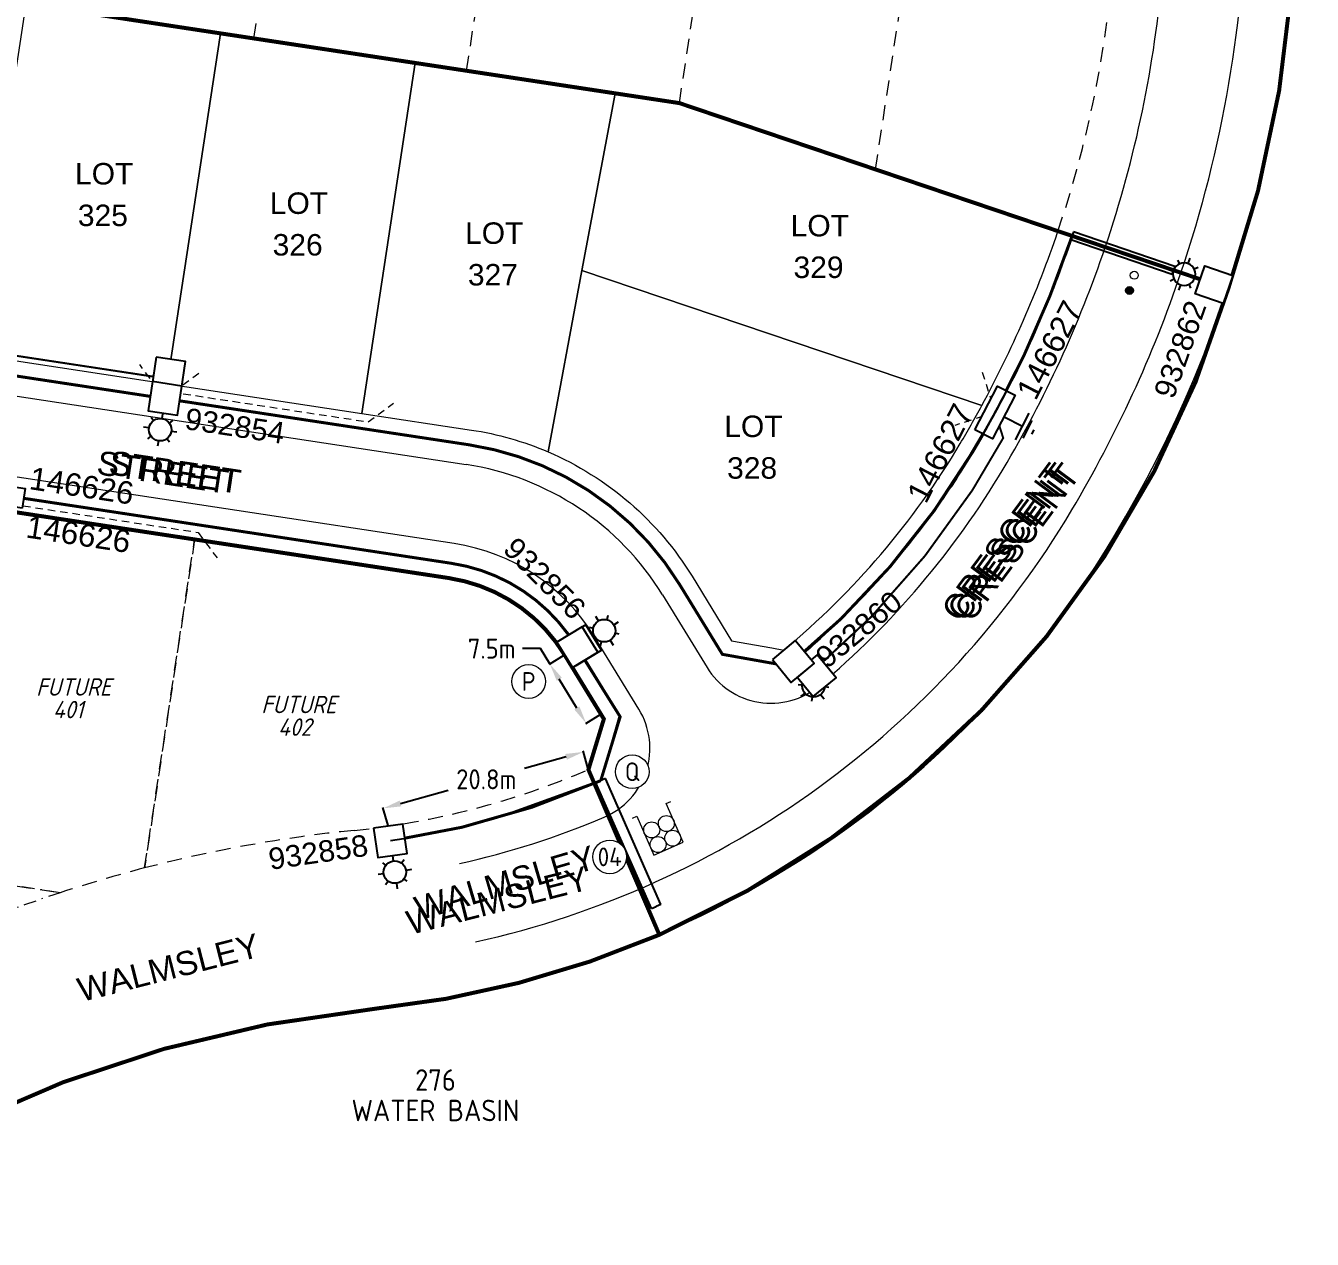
# Model space of a CAD drawing. Header units: metres. Extents: x 277548 to 280124, y 6243677 to 6246862.
# Drawn here: x 279024.6 to 279153.4, y 6244932.3 to 6245053.9 of the extents above; entities that cross this region are included whole.
import ezdxf
from ezdxf.enums import TextEntityAlignment as Align

# ---------------------------------------------------------------- set-up
doc = ezdxf.new("R2010")
doc.units = ezdxf.units.M
for name, pattern in [('Cable New OH', [6, 4, -2]), ('Dash', [5, 3, -2]), ('DASHDOT2', [0.5, 0.25, -0.125, 0, -0.125]), ('IE Trench LV', [6.5, 5, -1.5]), ('PHANTOM2', [1.25, 0.625, -0.125, 0.125, -0.125, 0.125, -0.125]), ('Trench-Service', [1.5, 1, -0.5])]:
    doc.linetypes.add(name, pattern=pattern)
doc.layers.get('0').update_dxf_attribs({"color": 6})
for name, color, linetype, plot in [('_User Measure 240 LV CL', 6, 'Continuous', False), ('_User Measure 240 LV RL', 6, 'Continuous', False), ('_User Measure 50 LV', 6, 'Continuous', False), ('_User measure SL', 3, 'Continuous', False)]:
    doc.layers.add(name, color=color, linetype=linetype, plot=plot)
doc.layers.add('_User Measure SL RL', color=7, linetype='Continuous', true_color=0x00c763, plot=False)
for name, color, linetype, lineweight, true_color in [('_User ZKERB-3-1', 7, 'Continuous', 0, 0x949494), ('_User ZLOT-1-1', 7, 'Continuous', 0, 0x0000f0), ('_User ZMEDIAN-1-1', 7, 'Continuous', 0, 0x949494), ('_User ZROAD NAMES', 7, 'Continuous', 0, 0xa50000), ('_User ZSTG2-1-1', 7, 'Continuous', 0, 0x0000f0), ('_User ZSTG4-1-1', 7, 'Continuous', 0, 0x0000f0)]:
    doc.layers.add(name, color=color, linetype=linetype, lineweight=lineweight, true_color=true_color)
for name, color, linetype, lineweight in [('_User ZSTG1-1-5', 7, 'Continuous', 0), ('_User ZSTG2-1-5', 7, 'Continuous', 0), ('_User ZSTG3-1-5', 7, 'Continuous', 0), ('_User ZSTG5-1-5', 7, 'Continuous', 0), ('Cadastre Developer_SP_NEW', 253, 'Continuous', 5)]:
    doc.layers.add(name, color=color, linetype=linetype, lineweight=lineweight)
for name, color, linetype in [('Duct_SP_EXT', 7, 'Continuous'), ('Duct_SP_NEW', 2, 'Continuous'), ('Equip_SP_SL_NEW', 2, 'Continuous'), ('Mains_LV_NEW_T84', 2, 'Continuous'), ('Mains_LV_New_T94', 2, 'Continuous'), ('Mains_SL_NEW_R6', 2, 'Continuous'), ('Notes', 7, 'Continuous'), ('Notes_HV_MISC', 7, 'Continuous'), ('Notes_LV_MISC', 7, 'Continuous'), ('Notes_SP_MISC', 7, 'Continuous'), ('Notes_SP_NEW', 2, 'Continuous'), ('Services_SP_NEW_UG', 7, 'Trench-Service'), ('SupportsUG_SP_LV_NEW', 2, 'Continuous'), ('SupportsUG_SP_LV_SL_NEW', 2, 'Continuous'), ('Trench_SP_NEW', 2, 'Continuous')]:
    doc.layers.add(name, color=color, linetype=linetype)
doc.styles.add('iecISOCP', font='isocp.shx')
doc.styles.add('ieISOCP', font='isocp.shx')
doc.styles.add('POLE_LABEL', font='arial.ttf')
doc.styles.add('SL_LABEL', font='arial.ttf')
doc.styles.get("Standard").update_dxf_attribs({"font": 'arial.ttf'})
doc.linetypes.add('Cable 4', pattern='A,5.25,-0.1,["o",Standard,S=2,R=0,X=1.2,Y=-0.7],-4', length=9.35)
doc.linetypes.add('Cable New UG', pattern='A,7,-0.25,["x",Standard,S=2,R=0,X=0.2,Y=-0.8],-2.1', length=9.35)
doc.linetypes.add('IE Trench HV', pattern='A,7,-0.2,["/",Standard,S=3,R=0,X=0.6,Y=-1.4],-2.5', length=9.7)
doc.dimstyles.get("Standard").update_dxf_attribs({"dimtxt": 0.18, "dimasz": 0.18, "dimexe": 0.18, "dimexo": 0.0625, "dimgap": 0.09, "dimtad": 0, "dimtih": 1, "dimtoh": 1, "dimdec": 4, "dimzin": 0, "dimdsep": 46, "dimtxsty": 'Standard', "dimcen": 0.09, "dimadec": 0, "dimazin": 0, "dimtfac": 1, "dimtdec": 4, "dimtofl": 0, "dimtmove": 0, "dimatfit": 3, "dimfxl": 1, "dimtolj": 1, "dimtzin": 0, "dimarcsym": 0})

# ---------------------------------------------------------------- blocks, each defined once
blk = doc.blocks.new('*D122')
at = {"layer": 'Defpoints', "color": 0, "transparency": 16777216}
for p in [(279078.54, 6244990.85), (279082.18, 6244984.9), (279080.7, 6244984)]:
    blk.add_point(p, dxfattribs=at)
at = {"layer": 'Notes', "color": 0, "lineweight": -2, "transparency": 16777216}
for p, q in [((279076.12, 6244991.48), (279074.32, 6244991.48)), ((279077.06, 6244989.94), (279076.12, 6244991.48)), ((279078.49, 6244990.82), (279076.98, 6244989.89)), ((279079.76, 6244985.53), (279078, 6244988.41))]:
    blk.add_line(p, q, dxfattribs=at)
at = {"layer": 'Notes', "color": 0, "linetype": 'ByBlock', "lineweight": -2, "transparency": 16777216}
blk.add_line((279082.13, 6244984.87), (279080.62, 6244983.95), dxfattribs=at)
at = {"layer": 'Notes', "color": 0, "transparency": 16777216}
for points in [[(279078.26, 6244988.57), (279077.75, 6244988.25), (279077.06, 6244989.94)], [(279080.02, 6244985.69), (279079.51, 6244985.38), (279080.7, 6244984)]]:
    blk.add_solid(points, dxfattribs=at)
at = {"layer": 'Notes', "color": 0, "lineweight": 5, "transparency": 16777216, "insert": (279071.24, 6244991.48), "char_height": 2, "attachment_point": 5, "style": 'iecISOCP'}
blk.add_mtext('\\A1;7.5m', dxfattribs=at)
blk = doc.blocks.new('PILLAR_NEW')
for tag, height, flags, p in [('ASSET_NUM', 2.25, 8, (2, 4)), ('STREET_CODE', 0.2, 9, (1.5, 2)), ('OWNED_BY', 0.2, 9, (1.5, 1.8))]:
    blk.add_attdef(tag, text='', height=height, dxfattribs=dict(flags=flags)).set_placement(p, align=Align.MIDDLE_LEFT)
blk.add_wipeout([(-2.47, 0.99), (2.47, 0.99), (2.47, -0.99), (-2.47, -0.99)])
at = {"lineweight": -3}
blk.add_lwpolyline([(-2.47, 0.99), (2.47, 0.99), (2.47, -0.99), (-2.47, -0.99)], close=True, dxfattribs=at)
for tag, flags, p in [('OPERATED_BY', 9, (1.5, 1.6)), ('STATE', 9, (1.5, 1.2)), ('MAINTAINED_BY', 9, (1.5, 1.4)), ('SUPPORT_TYPE', 9, (1.5, 1)), ('SUBURB', 9, (1.5, 0.2)), ('STREETNAME', 9, (1.5, 0)), ('USAGE', 9, (1.5, 0.8)), ('LEGEND', 9, (1.5, 0.6)), ('PARENT', 9, (1.5, 0.4)), ('Z', 1, (1.5, -0.6)), ('LOCATION', 9, (1.5, -0.2)), ('NOTES', 9, (1.5, -0.4))]:
    blk.add_attdef(tag, text='', height=0.2, dxfattribs=dict(flags=flags)).set_placement(p, align=Align.MIDDLE_LEFT)
blk = doc.blocks.new('*U125')
for p, q in [((-1.46, 5.68), (-1.06, 5.28)), ((0, 5.72), (0, 6.47)), ((1.46, 5.68), (1.06, 5.28)), ((-2.25, 4.22), (-1.5, 4.22)), ((1.5, 4.22), (2.25, 4.22)), ((-1.46, 2.76), (-1.06, 3.16)), ((0, 0), (0, 2.72)), ((1.46, 2.76), (1.06, 3.16)), ((0, 0), (0, 0))]:
    blk.add_line(p, q)
blk.add_circle((0, 4.22), 1.5)
at = {"style": 'SL_LABEL', "flags": 9}
for tag, height, p in [('ASSET_NUM', 2.5, (2, 2)), ('STREET_CODE', 0.2, (0, -0.2))]:
    blk.add_attdef(tag, text='', height=height, dxfattribs=at).set_placement(p, align=Align.MIDDLE_LEFT)
for tag, p, flags in [('Z', (0, 0), 1), ('OPERATED_BY', (0, -9.61), 9)]:
    blk.add_attdef(tag, p, '', height=0.2, dxfattribs=dict(flags=flags))
for tag, height, flags, p in [('CONSTRUCTED_VOLTAGE', 0.2, 9, (0, -0.4)), ('CONTROL_TYPE', 0.2, 9, (0, -0.6)), ('OPERATING_VOLTAGE', 0.2, 9, (0, -1.4)), ('ORIENTATION', 0.2, 9, (0, -1.6)), ('OWNED_BY', 0.2, 9, (0, -1.8)), ('LANTERN_PURPOSE', 0.2, 9, (0, -0.8)), ('LANTERN_TYPE', 0.2, 9, (0, -1)), ('NO_PHASES', 0.2, 9, (0, -1.2)), ('LNUMBER', 2.5, 8, (1.2, -2.8)), ('STATE', 0.2, 9, (0, -2)), ('CEXIST', 0.2, 9, (0, -2.4)), ('CNEW', 0.2, 9, (0, -2.6)), ('CNUMBER', 0.2, 9, (0, -2.8)), ('CREMOVE', 0.2, 9, (0, -3)), ('CREPLACE', 0.2, 9, (0, -3.2)), ('USAGE', 0.2, 9, (0, -2.2)), ('LKINGHEIGHT', 0.2, 9, (0, -3.4)), ('LBRACKET', 0.2, 9, (0, -3.6)), ('LBRACKETVOCAB', 0.2, 9, (0, -3.8)), ('LCATEGORY', 0.2, 9, (0, -4)), ('LCHARGE1', 0.2, 9, (0, -4.2)), ('LCHARGE1PERCENT', 0.2, 9, (0, -4.4)), ('LCHARGE2', 0.2, 9, (0, -4.6)), ('LCHARGE2PERCENT', 0.2, 9, (0, -4.8)), ('LCHARGE3', 0.2, 9, (0, -5)), ('LCHARGE3PERCENT', 0.2, 9, (0, -5.2)), ('LEXIST', 0.2, 9, (0, -5.4)), ('LLAMP', 0.2, 9, (0, -5.6)), ('LLAMPVOCAB', 0.2, 9, (0, -5.8)), ('LMAST', 0.2, 9, (0, -6)), ('LMASTVOCAB', 0.2, 9, (0, -6.2)), ('LNEW', 0.2, 9, (0, -6.4)), ('LANTNUMBER', 0.2, 9, (0, -6.6)), ('SUBURB', 0.2, 9, (0, -8.6)), ('LOUTREACH', 0.2, 9, (0, -7)), ('LOUTREACHVOCAB', 0.2, 9, (0, -7.2)), ('LRATECODE', 0.2, 9, (0, -7.4)), ('LREMOVE', 0.2, 9, (0, -7.6)), ('LREPLACE', 0.2, 9, (0, -7.8)), ('LTYPE', 0.2, 9, (0, -8)), ('LTYPEVOCAB', 0.2, 9, (0, -8.2)), ('LEGEND', 0.2, 9, (0, -8.4)), ('STREETNAME', 0.2, 9, (0, -8.8)), ('LOCATION', 0.2, 9, (0, -9)), ('NOTES', 0.2, 9, (0, -9.2)), ('MAINTAINED_BY', 0.2, 9, (0, -9.86))]:
    blk.add_attdef(tag, text='', height=height, dxfattribs=dict(flags=flags)).set_placement(p, align=Align.MIDDLE_LEFT)
blk = doc.blocks.new('COLUMN_NEW')
for tag, flags, p in [('NOTES', 9, (1.5, -2.4)), ('LABEL_ALIGNMENT', 9, (1.5, -2.6)), ('Z', 1, (1.5, -2.8))]:
    blk.add_attdef(tag, text='', height=0.2, dxfattribs=dict(flags=flags)).set_placement(p, align=Align.MIDDLE_LEFT)
blk.add_wipeout([(-1.485, -1.485), (1.485, -1.485), (1.485, 1.485), (-1.485, 1.485)])
at = {"lineweight": -3}
blk.add_lwpolyline([(-1.485, -1.485), (1.485, -1.485), (1.485, 1.485), (-1.485, 1.485)], close=True, dxfattribs=at)
at = {"flags": 8}
blk.add_attdef('ASSET_NUM', text='', height=2.25, rotation=270, dxfattribs=at).set_placement((2, 2), align=Align.MIDDLE_LEFT)
at = {"style": 'POLE_LABEL', "flags": 9}
blk.add_attdef('STRUCTURE_PLANT_NUMBER', text='', height=0.2, dxfattribs=at).set_placement((1.5, 0.242), align=Align.MIDDLE_LEFT)
at = {"flags": 9}
for tag, p in [('STREET_CODE', (1.5, 0)), ('OWNED_BY', (1.5, -0.4)), ('OPERATED_BY', (1.5, -0.6)), ('STATE', (1.5, -1)), ('COLUMN_TYPE', (1.5, -0.2)), ('USAGE', (1.5, -1.2)), ('MAINTAINED_BY', (1.5, -0.8)), ('SUBURB', (1.5, -1.8)), ('STREETNAME', (1.5, -2)), ('LEGEND', (1.5, -1.4)), ('PARENT', (1.5, -1.6)), ('LOCATION', (1.5, -2.2))]:
    blk.add_attdef(tag, text='', height=0.2, dxfattribs=at).set_placement(p, align=Align.MIDDLE_LEFT)
blk = doc.blocks.new('*D141')
at = {"layer": 'Defpoints', "color": 0, "transparency": 16777216}
for p in [(279080.92, 6244979.35), (279060.38, 6244975.48), (279060.88, 6244973.7)]:
    blk.add_point(p, dxfattribs=at)
at = {"layer": 'Notes', "color": 0, "lineweight": -2, "transparency": 16777216}
for p, q in [((279080.91, 6244979.41), (279080.39, 6244981.23)), ((279078.69, 6244980.65), (279074.51, 6244979.47)), ((279062.11, 6244975.97), (279066.88, 6244977.31))]:
    blk.add_line(p, q, dxfattribs=at)
at = {"layer": 'Notes', "color": 0, "linetype": 'ByBlock', "lineweight": -2, "transparency": 16777216}
blk.add_line((279060.86, 6244973.76), (279060.35, 6244975.58), dxfattribs=at)
at = {"layer": 'Notes', "color": 0, "transparency": 16777216}
for points in [[(279078.61, 6244980.93), (279078.77, 6244980.36), (279080.42, 6244981.13)], [(279062.03, 6244976.26), (279062.19, 6244975.68), (279060.38, 6244975.48)]]:
    blk.add_solid(points, dxfattribs=at)
at = {"layer": 'Notes', "color": 0, "lineweight": 5, "transparency": 16777216, "insert": (279070.7, 6244978.39), "char_height": 2, "attachment_point": 5, "style": 'iecISOCP'}
blk.add_mtext('\\A1;20.8m', dxfattribs=at)
blk = doc.blocks.new('Earth')
for p, q in [((0, -1.02), (0, 0)), ((0, -3.07), (0, -1.02)), ((-1.5, -3.07), (1.5, -3.07)), ((-1, -3.67), (1, -3.67)), ((-0.25, -4.27), (0.25, -4.27))]:
    blk.add_line(p, q)
blk = doc.blocks.new('DUCT_INDICATOR')
at = {"color": 7, "lineweight": 9, "flags": 1}
blk.add_attdef('Z', (0, 0), '', height=0.2, dxfattribs=at)
at = {"color": 8, "linetype": 'Continuous', "lineweight": 15, "ltscale": 0.1}
blk.add_wipeout([(2.25, 0), (2.25, 0.05), (2.23, 0.29), (2.22, 0.39), (2.18, 0.54), (2.14, 0.7), (2.1, 0.82), (2.04, 0.95), (1.94, 1.14), (1.86, 1.27), (1.75, 1.41), (1.6, 1.58), (1.56, 1.62), (1.5, 1.68), (1.42, 1.74), (1.34, 1.81), (1.26, 1.86), (1.17, 1.92), (1.1, 1.97), (1.03, 2), (1, 2.02), (0.97, 2.03), (0.95, 2.04), (0.91, 2.06), (0.88, 2.07), (0.86, 2.08), (0.83, 2.09), (0.79, 2.11), (0.76, 2.12), (0.72, 2.13), (0.67, 2.15), (0.62, 2.16), (0.61, 2.17), (0.55, 2.18), (0.52, 2.19), (0.5, 2.19), (0.48, 2.2), (0.43, 2.21), (0.38, 2.22), (0.33, 2.23), (0.27, 2.23), (0.23, 2.24), (0.18, 2.24), (0.08, 2.25), (0.05, 2.25), (0, 2.25), (-0.05, 2.25), (-0.08, 2.25), (-0.18, 2.24), (-0.23, 2.24), (-0.27, 2.23), (-0.33, 2.23), (-0.38, 2.22), (-0.43, 2.21), (-0.48, 2.2), (-0.5, 2.19), (-0.52, 2.19), (-0.55, 2.18), (-0.61, 2.17), (-0.62, 2.16), (-0.67, 2.15), (-0.72, 2.13), (-0.76, 2.12), (-0.79, 2.11), (-0.83, 2.09), (-0.86, 2.08), (-0.88, 2.07), (-0.91, 2.06), (-0.95, 2.04), (-0.97, 2.03), (-1, 2.02), (-1.03, 2), (-1.1, 1.97), (-1.17, 1.92), (-1.26, 1.86), (-1.34, 1.81), (-1.42, 1.74), (-1.5, 1.68), (-1.56, 1.62), (-1.6, 1.58), (-1.75, 1.41), (-1.86, 1.27), (-1.94, 1.14), (-2.04, 0.95), (-2.1, 0.82), (-2.14, 0.7), (-2.18, 0.54), (-2.22, 0.39), (-2.23, 0.29), (-2.25, 0.05), (-2.25, 0), (-2.25, -0.05), (-2.23, -0.29), (-2.22, -0.39), (-2.18, -0.54), (-2.14, -0.7), (-2.1, -0.82), (-2.04, -0.95), (-1.94, -1.14), (-1.86, -1.27), (-1.75, -1.41), (-1.6, -1.58), (-1.56, -1.62), (-1.5, -1.68), (-1.42, -1.74), (-1.34, -1.81), (-1.26, -1.86), (-1.17, -1.92), (-1.1, -1.97), (-1.03, -2), (-1, -2.02), (-0.97, -2.03), (-0.95, -2.04), (-0.91, -2.06), (-0.88, -2.07), (-0.86, -2.08), (-0.83, -2.09), (-0.79, -2.11), (-0.76, -2.12), (-0.72, -2.13), (-0.67, -2.15), (-0.62, -2.16), (-0.61, -2.17), (-0.55, -2.18), (-0.52, -2.19), (-0.5, -2.19), (-0.48, -2.2), (-0.43, -2.21), (-0.38, -2.22), (-0.33, -2.23), (-0.27, -2.23), (-0.23, -2.24), (-0.18, -2.24), (-0.08, -2.25), (-0.05, -2.25), (0, -2.25), (0.05, -2.25), (0.08, -2.25), (0.18, -2.24), (0.23, -2.24), (0.27, -2.23), (0.33, -2.23), (0.38, -2.22), (0.43, -2.21), (0.48, -2.2), (0.5, -2.19), (0.52, -2.19), (0.55, -2.18), (0.61, -2.17), (0.62, -2.16), (0.67, -2.15), (0.72, -2.13), (0.76, -2.12), (0.79, -2.11), (0.83, -2.09), (0.86, -2.08), (0.88, -2.07), (0.91, -2.06), (0.95, -2.04), (0.97, -2.03), (1, -2.02), (1.03, -2), (1.1, -1.97), (1.17, -1.92), (1.26, -1.86), (1.34, -1.81), (1.42, -1.74), (1.5, -1.68), (1.56, -1.62), (1.6, -1.58), (1.75, -1.41), (1.86, -1.27), (1.94, -1.14), (2.04, -0.95), (2.1, -0.82), (2.14, -0.7), (2.18, -0.54), (2.22, -0.39), (2.23, -0.29), (2.25, -0.05)], dxfattribs=at)
at = {"color": 7, "lineweight": 9}
blk.add_circle((0, 0), 2.25, dxfattribs=at)
blk.add_attdef('CODE', text='', height=1.8, dxfattribs=at).set_placement((0, 0), align=Align.MIDDLE_CENTER)

msp = doc.modelspace()

# ---------------------------------------------------------------- hatches: boundary and pattern name
at = {"layer": 'Notes_SP_MISC', "lineweight": 9}
h = msp.add_hatch(color=3, dxfattribs=at)
h.dxf.hatch_style = 1
edge = h.paths.add_edge_path()
edge.add_arc((279135.09586, 6245027.34765), 0.4, 194.7387146, 554.7387146)

# ---------------------------------------------------------------- linework, layer by layer
at = {"layer": '_User ZKERB-3-1', "linetype": 'Continuous'}
for p, q in [((278970.06228, 6245024.90682), (279068.67853, 6245009.91427)), ((279067.47611, 6245002.00515), (278968.85987, 6245016.9977)), ((279088.34981, 6244996.85281), (279092.79601, 6244989.59112)), ((279085.97332, 6244985.4137), (279081.52703, 6244992.67553))]:
    msp.add_line(p, q, dxfattribs=at)
for centre, radius, start, end in [((279021.93575, 6245069.15373), 116.9, 341.3088131, 355.177537), ((279021.93575, 6245069.15373), 116.9, 329.296124, 341.3088131), ((279064.47007, 6244982.23234), 28, 31.477214, 81.355558), ((279049.36393, 6245052.86556), 85, 310.01189, 329.296124), ((279064.47007, 6244982.23234), 20, 31.477214, 81.355557), ((279099.19229, 6244993.50745), 7.5, 211.478423, 310.011891), ((279079.57704, 6244981.49737), 7.5, 292.944953, 31.478422), ((279049.36393, 6245052.86556), 85, 282.6844293, 292.944953)]:
    msp.add_arc(centre, radius, start, end, dxfattribs=at)
at = {"layer": '_User ZLOT-1-1', "color": 7, "linetype": 'Continuous'}
for centre, radius, start, end in [((279021.93575, 6245069.15373), 129.9, 329.296124, 0.19402), ((279049.36393, 6245052.86556), 98, 275.813107, 329.296124), ((279071.64639, 6244833.99689), 122, 95.813107, 120.762144)]:
    msp.add_arc(centre, radius, start, end, dxfattribs=at)
at = {"layer": '_User ZMEDIAN-1-1', "linetype": 'Continuous'}
for centre, radius, start, end in [((279021.93575, 6245069.15373), 124.9, 341.3088131, 359.278221), ((279021.93575, 6245069.15373), 124.9, 329.296125, 341.3088131), ((279049.36393, 6245052.86556), 93, 282.5733122, 329.296124)]:
    msp.add_arc(centre, radius, start, end, dxfattribs=at)
at = {"layer": '_User ZSTG2-1-1', "color": 252, "linetype": 'Dash', "ltscale": 0.5, "true_color": 0x878787}
for p, q in [((279047.42192, 6245052.59402), (279052.30674, 6245084.72482)), ((279068.72711, 6245049.35501), (279073.61194, 6245081.48581)), ((279090.03231, 6245046.11599), (279094.91713, 6245078.24679)), ((279109.66696, 6245039.47339), (279115.09528, 6245075.17913)), ((279047.42192, 6245052.59402), (279044.08328, 6245053.10159)), ((279068.72711, 6245049.35501), (279063.57828, 6245050.13778)), ((279109.66696, 6245039.47339), (279090.03231, 6245046.11599))]:
    msp.add_line(p, q, dxfattribs=at)
for points in [[(279021.72136, 6245005.42099), (279016.16018, 6244968.84131), (279028.04561, 6244967.03438, -0.015721649), (279036.49185, 6244969.51132), (279041.49416, 6245002.41495)], [(279041.49416, 6245002.41495), (279036.49185, 6244969.51131, -0.038109086), (279057.46664, 6244973.27695, 0.076160834), (279080.92324, 6244979.35359), (279082.46915, 6244984.43411), (279078.54176, 6244990.84846, 0.22112879), (279066.95006, 6244998.5449)]]:
    msp.add_lwpolyline(points, format="xyb", close=True, dxfattribs=at)
msp.add_arc((279021.93575, 6245069.15373), 111.9, 341.308813, 358.960443, dxfattribs=at)
at = {"layer": '_User ZSTG4-1-1', "color": 252, "linetype": 'DASHDOT2', "ltscale": 5, "true_color": 0x878787}
msp.add_lwpolyline([(278960.40285, 6244977.31806), (278957.93789, 6244961.10436), (279000.58408, 6244954.62089, -0.053972577), (279028.0456, 6244967.03438), (279016.16018, 6244968.84131), (278997.37601, 6244971.69705), (278978.59185, 6244974.5528)], format="xyb", close=True, dxfattribs=at)
msp.add_lwpolyline([(278958.10915, 6244961.07832), (279000.58408, 6244954.62089, -0.053972577), (279028.0456, 6244967.03438), (279016.16018, 6244968.84131), (278997.37601, 6244971.69705), (278978.59185, 6244974.5528), (278960.40285, 6244977.31806)], format="xyb", dxfattribs=at)
at = {"layer": 'Cadastre Developer_SP_NEW', "color": 2}
for points in [[(279026.11673, 6245055.83303), (279024.58829, 6245056.0654), (279019.25256, 6245020.96868), (279038.74755, 6245018.00487), (279044.08328, 6245053.10159)], [(279038.74755, 6245018.00487), (279058.24255, 6245015.04106), (279063.57828, 6245050.13778), (279047.42192, 6245052.59402), (279044.08328, 6245053.10159)]]:
    msp.add_lwpolyline(points, close=True, dxfattribs=at)
for points in [[(279068.72711, 6245049.35501), (279063.57828, 6245050.13778), (279058.24255, 6245015.04106), (279069.20459, 6245013.37451, -0.063624641), (279076.88252, 6245011.1837), (279080.2802, 6245029.35737), (279083.59626, 6245047.09446)], [(279109.66696, 6245039.47339), (279090.03231, 6245046.11599), (279083.59626, 6245047.09446), (279080.2802, 6245029.35737), (279120.30606, 6245015.81622, 0.042681162), (279127.93409, 6245033.29344)], [(279080.2802, 6245029.35737), (279076.88253, 6245011.18373, -0.154937047), (279091.30966, 6244998.72138), (279095.26169, 6244992.2668), (279099.29911, 6244991.54624), (279100.48962, 6244991.33375, 0.08561392), (279118.14935, 6245012.01747, 0.009760275), (279120.30606, 6245015.81622)]]:
    msp.add_lwpolyline(points, format="xyb", close=True, dxfattribs=at)
at = {"layer": 'Duct_SP_EXT'}
for p, q in [((279129.21985, 6245032.41508), (279129.35498, 6245032.81274)), ((279139.37648, 6245028.96362), (279129.21985, 6245032.41508)), ((279129.49012, 6245033.21041), (279129.35498, 6245032.81274)), ((279139.64675, 6245029.75895), (279129.49012, 6245033.21041)), ((279139.64675, 6245029.75895), (279139.51161, 6245029.36128)), ((279139.37648, 6245028.96362), (279139.51161, 6245029.36128))]:
    msp.add_line(p, q, dxfattribs=at)
at = {"layer": 'Duct_SP_NEW'}
for p, q in [((279081.68068, 6244978.04425), (279082.15654, 6244978.25393)), ((279082.63239, 6244978.46361), (279082.15654, 6244978.25393)), ((279088.18809, 6244965.85536), (279082.63239, 6244978.46361)), ((279087.23639, 6244965.43601), (279081.68068, 6244978.04425)), ((279087.23639, 6244965.43601), (279087.71224, 6244965.64568)), ((279088.18809, 6244965.85536), (279087.71224, 6244965.64568))]:
    msp.add_line(p, q, dxfattribs=at)
at = {"layer": 'Mains_LV_NEW_T84', "color": 170, "linetype": 'Cable New UG', "ltscale": 0.75, "const_width": 0.2, "flags": 128}
msp.add_lwpolyline([(278875.92648, 6245044.27568), (278918.5171, 6245037.80065), (278949.71376, 6245033.05785), (278969.03566, 6245027.08588), (278999.53211, 6245022.44953), (279038.5221, 6245016.52191), (279068.97913, 6245011.89155, -0.063624636), (279076.29145, 6245009.80506, -0.155327751), (279090.05552, 6244997.8971), (279094.33449, 6244990.90855), (279100.90831, 6244989.73532, 0.077366018), (279117.65865, 6245008.38992), (279121.63885, 6245015.12797)], format="xyb", dxfattribs=at)
at = {"layer": 'Mains_LV_New_T94', "color": 140, "linetype": 'IE Trench HV', "ltscale": 0.5, "const_width": 0.2, "flags": 128}
msp.add_lwpolyline([(278999.53211, 6245022.44953), (279001.80228, 6245024.12738), (279038.8227, 6245018.49919)], dxfattribs=at)
at = {"layer": 'Mains_SL_NEW_R6', "linetype": 'Cable 4', "ltscale": 0.5, "const_width": 0.2, "flags": 128}
for points in [[(279143.56388, 6245028.00573), (279129.38707, 6245032.90803, -0.042837833), (279121.63885, 6245015.12797)], [(279122.33733, 6245012.93781), (279122.45326, 6245012.57431), (279119.35857, 6245007.33534, -0.073015072), (279103.31813, 6244989.13806, -0.073015072)], [(279021.94505, 6245006.90421), (279067.32269, 6245000.00549, -0.218543307), (279079.8264, 6244991.63486)], [(279079.84511, 6244991.60429), (279084.10264, 6244984.64964), (279082.12138, 6244978.23849, -0.067400957), (279061.09402, 6244972.21412)]]:
    msp.add_lwpolyline(points, format="xyb", dxfattribs=at)
msp.add_lwpolyline([(279121.63885, 6245015.12797), (279122.33733, 6245012.93781)], dxfattribs=at)
at = {"layer": 'Notes_SP_MISC', "color": 3, "lineweight": 9}
for centre, radius in [((279135.57312, 6245028.87481), 0.4), ((279135.09586, 6245027.34765), 0.4), ((279088.72464, 6244973.95859), 0.8), ((279087.25696, 6244973.32147), 0.8), ((279089.36131, 6244972.49195), 0.8), ((279087.89363, 6244971.85483), 0.8)]:
    msp.add_circle(centre, radius, dxfattribs=at)
at = {"layer": 'Services_SP_NEW_UG', "color": 170, "linetype": 'Dash', "lineweight": 15, "ltscale": 0.25}
for points in [[(279041.93483, 6245019.0382), (279038.518, 6245016.52318), (279036.00299, 6245019.94001)], [(279120.34977, 6245019.17004), (279121.63885, 6245015.12797), (279117.59679, 6245013.83889)], [(279037.88925, 6245017.37739), (279058.86218, 6245014.18889), (279061.4248, 6245016.07515)]]:
    msp.add_lwpolyline(points, dxfattribs=at)
at = {"layer": 'Trench_SP_NEW', "color": 5, "linetype": 'IE Trench LV', "ltscale": 0.5, "const_width": 0.3, "flags": 128}
msp.add_lwpolyline([(279129.35498, 6245032.81274, -0.042681164), (279121.6247, 6245015.10124, -0.009760278), (279119.43908, 6245011.25157, -0.087775689), (279100.90831, 6244989.73532), (279094.33449, 6244990.90855), (279090.05552, 6244997.8971, 0.155327751), (279076.29145, 6245009.80506, 0.063624636), (279068.97913, 6245011.89155), (279038.5221, 6245016.52191), (278999.53211, 6245022.44953), (278969.03566, 6245027.08588), (278949.71376, 6245033.05785), (278918.5171, 6245037.80065), (278875.92648, 6245044.27568), (278854.6233, 6245047.51438), (278840.62438, 6245049.64263), (278833.35202, 6245050.01098), (278810.69223, 6245051.15872), (278749.66473, 6245060.43669)], format="xyb", dxfattribs=at)
at = {"layer": 'Trench_SP_NEW', "color": 10, "linetype": 'IE Trench HV', "lineweight": 35, "ltscale": 0.5, "const_width": 0.3, "flags": 128}
msp.add_lwpolyline([(279082.15654, 6244978.25393), (279084.10264, 6244984.64964), (279079.76914, 6244991.59639, 0.225354125), (279067.17224, 6245000.02836), (279021.94681, 6245006.90394), (278966.3472, 6245015.35672), (278947.0253, 6245021.32869), (278929.07207, 6245024.05811), (278871.73094, 6245032.77564), (278835.32791, 6245038.30996), (278829.77138, 6245034.21998), (278824.26711, 6244998.01468), (278823.96938, 6244996.05632)], format="xyb", dxfattribs=at)
at = {"layer": 'Trench_SP_NEW', "color": 140, "linetype": 'Cable 4', "lineweight": 35, "ltscale": 0.65, "const_width": 0.3, "flags": 128}
msp.add_lwpolyline([(279061.09402, 6244972.21412, 0.067400957), (279082.12138, 6244978.23849, 0.067400957)], format="xyb", dxfattribs=at)

# ---------------------------------------------------------------- block references
at = {"layer": 'Equip_SP_SL_NEW'}
for p, xscale, yscale, zscale, rotation in [((279143.55635, 6245027.93642), -0.7500000000000001, 0.7500000000000001, 0.7500000000000001, 70.58972810465114), ((279079.80806, 6244991.62364), 0.7500000000000001, 0.7500000000000001, 0.7500000000000001, 301.4784184272498), ((279101.43467, 6244990.18827), 0.7500000000000001, 0.7500000000000001, 0.7500000000000001, 219.5234234380477), ((279061.09186, 6244972.22896), 0.7499999999999999, 0.7499999999999999, 0.7499999999999999, 188.2751771608087)]:
    msp.add_blockref('*U125', p, dxfattribs=dict(at, xscale=xscale, yscale=yscale, zscale=zscale, rotation=rotation))
at = {"layer": 'Notes_LV_MISC', "rotation": 62.68835359307257}
msp.add_blockref('Earth', (279121.63885, 6245015.12797), dxfattribs=at)

# ---------------------------------------------------------------- texts
at = {"layer": '_User ZROAD NAMES', "color": 7, "char_height": 2.4, "attachment_point": 7, "line_spacing_factor": 0.6}
for s, insert, rotation in [('{\\fArial|b0|i0|c0|p39;CRESCENT }', (279118.6138, 6244994.00123), 53.4770181), ('{\\fArial|b0|i0|c0|p39;WALMSLEY }', (279063.09696, 6244962.7624), 14.3023309)]:
    msp.add_mtext(s, dxfattribs=dict(at, insert=insert, rotation=rotation))
at = {"layer": '_User ZSTG1-1-5', "color": 252, "linetype": 'Cable New OH', "true_color": 0x878787, "style": 'iecISOCP'}
for s, p in [('276', (279065.61061, 6244948.2685)), ('WATER BASIN', (279065.61061, 6244945.21989))]:
    msp.add_text(s, height=2.15, dxfattribs=at).set_placement(p, align=Align.MIDDLE_CENTER)
at = {"layer": '_User ZSTG3-1-5'}
for p in [(279029.52194, 6245037.96792), (279049.02194, 6245035.01792), (279101.17194, 6245032.76792), (279068.57194, 6245032.01792), (279094.52194, 6245012.66792)]:
    msp.add_text('LOT', height=2.15, dxfattribs=at).set_placement(p)
at = {"layer": '_User ZSTG5-1-5', "color": 252, "lineweight": 5, "true_color": 0x878787, "style": 'ieISOCP', "oblique": 15}
for s, p in [('FUTURE', (279025.63091, 6244986.75579)), ('401', (279027.31024, 6244984.49767)), ('FUTURE', (279048.17357, 6244985.003)), ('402', (279049.8529, 6244982.74489))]:
    msp.add_text(s, height=1.75, dxfattribs=at).set_placement(p)
at = {"layer": 'Notes_HV_MISC', "color": 7, "char_height": 2.4, "attachment_point": 7, "line_spacing_factor": 0.6}
for s, insert, rotation in [('{\\fArial|b0|i0|c0|p39;GUMARA                   STREET}', (279000.7888, 6245013.80234), 351.3555561), ('{\\fArial|b0|i0|c0|p39;CRESCENT }', (279119.31504, 6244994.00123), 53.4770181), ('{\\fArial|b0|i0|c0|p39;WALMSLEY }', (279030.15873, 6244956.03485), 14.3023309)]:
    msp.add_mtext(s, dxfattribs=dict(at, insert=insert, rotation=rotation))
at = {"layer": 'Notes_LV_MISC', "color": 7, "char_height": 2.4, "attachment_point": 7, "line_spacing_factor": 0.6}
for s, insert, rotation in [('{\\fArial|b0|i0|c0|p39;GUMARA                   STREET}', (278999.54025, 6245013.80234), 351.3555561), ('{\\fArial|b0|i0|c0|p39;CRESCENT }', (279118.06649, 6244994.00123), 53.4770181), ('{\\fArial|b0|i0|c0|p39;WALMSLEY }', (279063.97229, 6244964.20126), 16.4325329)]:
    msp.add_mtext(s, dxfattribs=dict(at, insert=insert, rotation=rotation))

# ---------------------------------------------------------------- dimensions: what is measured, and where the dimension line sits
at = {"layer": 'Notes', "color": 8, "lineweight": 5}
dim = msp.add_linear_dim(base=(279080.70392, 6244983.99943), p1=(279078.5416, 6244990.84821), p2=(279082.18137, 6244984.90413), angle=301.4806163, text='7.5m', dimstyle='Standard', override={"dimtxt": 2, "dimasz": 1.8, "dimexe": 0.1, "dimgap": 0.75, "dimtxsty": 'iecISOCP'}, dxfattribs=at)
dim.commit()
dim.dimension.update_dxf_attribs({"geometry": '*D122', "text_midpoint": (279071.23793, 6244991.47858), "dimtype": 161})

# ---------------------------------------------------------------- next in the draw order: texts
at = {"layer": '_User ZSTG2-1-5', "char_height": 2.15, "attachment_point": 7, "line_spacing_factor": 0.6, "bg_fill": 2}
for s, insert in [('325', (279029.80757, 6245033.7682)), ('326', (279049.30757, 6245030.8182)), ('327', (279068.85757, 6245027.8182)), ('329', (279101.45757, 6245028.5682)), ('328', (279094.80757, 6245008.4682))]:
    msp.add_mtext(s, dxfattribs=dict(at, insert=insert))

# ---------------------------------------------------------------- next in the draw order: linework, layer by layer
at = {"layer": 'Notes', "color": 20, "linetype": 'PHANTOM2', "ltscale": 7.5, "true_color": 0xff470a, "const_width": 0.4, "flags": 128}
msp.add_lwpolyline([(278491.1409, 6245262.39853), (278580.82827, 6245248.76502), (278566.8694, 6245149.14049), (278476.73864, 6245162.65024), (278469.15313, 6245108.669), (278490.58761, 6245105.68093), (278481.62159, 6245046.23023), (278519.68421, 6245040.44342), (278537.47973, 6245037.73798), (278537.83035, 6245040.04422), (278712.8503, 6245013.43606), (278718.64237, 6245051.49788), (278726.85868, 6245050.12118), (278729.13217, 6245065.07548), (278732.30009, 6245085.91305), (278732.31704, 6245097.45294), (278751.35871, 6245095.30822), (278812.84224, 6245085.96092), (278827.54905, 6245085.36041), (278876.98037, 6245078.50613), (279083.60407, 6245047.09327), (279090.03231, 6245046.11599), (279144.98476, 6245027.52503, 0.130972358), (279149.70392, 6245088.12442), (279153.18627, 6245168.51426), (279145.25411, 6245169.72018), (279149.03558, 6245165.1227), (279147.36236, 6245126.49632), (279111.26352, 6245134.42811), (278893.7627, 6245167.49461), (278772.07802, 6245187.00574), (278635.14377, 6245207.82359), (278634.99144, 6245206.83542), (278595.44789, 6245212.8472), (278575.93578, 6245212.83527), (278580.82827, 6245248.76502), (278491.1409, 6245262.39853)], format="xyb", close=True, dxfattribs=at)
for points in [[(278481.62159, 6245046.23023), (278466.94294, 6244948.90088), (278973.14782, 6244868.96502), (278980.78903, 6244919.22646, 0.148940953), (279001.49277, 6244932.32319, -0.081534731), (279009.24641, 6244938.83125, -0.109292782), (279059.28976, 6244955.36952, 0.07616083), (279088.02408, 6244962.81339)], [(278712.86941, 6245013.43315), (278767.2156, 6245005.17086), (278767.14334, 6245004.69554), (278807.65682, 6244998.53631), (278825.45234, 6244995.83087), (278831.16095, 6245033.38027), (278835.71672, 6245036.73362), (278928.84662, 6245022.57515), (278922.83453, 6244983.02954), (279016.1591, 6244968.84147), (279021.71096, 6245005.42257), (279066.95005, 6244998.5449, -0.221129694), (279078.54179, 6244990.84841), (279082.46915, 6244984.43411), (279080.92324, 6244979.35359), (279088.02408, 6244962.81339, 0.219793647), (279144.98476, 6245027.52503)]]:
    msp.add_lwpolyline(points, format="xyb", dxfattribs=at)

# ---------------------------------------------------------------- next in the draw order: block references
at = {"layer": 'Notes_LV_MISC', "xscale": -1, "rotation": 340.5897281046511}
msp.add_blockref('COLUMN_NEW', (279143.55635, 6245027.93642), dxfattribs=at)
at = {"layer": 'Notes_LV_MISC'}
for p, rotation in [((279038.89282, 6245018.9791), 261.355558), ((279103.63523, 6244988.76352), 309.5234234380478)]:
    msp.add_blockref('COLUMN_NEW', p, dxfattribs=dict(at, rotation=rotation))
ref = msp.add_blockref('PILLAR_NEW', (279021.94506, 6245006.90422), dxfattribs=dict(at, rotation=171.3555564098478))
ref.add_attrib('ASSET_NUM', '146626', dxfattribs={"layer": '0', "height": 2.25, "rotation": 171.3555564, "text_generation_flag": 6}).set_placement((279035.05187, 6245002.16039), align=Align.MIDDLE_RIGHT)
at = {"layer": 'SupportsUG_SP_LV_NEW'}
ref = msp.add_blockref('PILLAR_NEW', (279121.63885, 6245015.12797), dxfattribs=dict(at, rotation=62.68835357551808))
ref.add_attrib('ASSET_NUM', '146627', dxfattribs={"layer": '0', "height": 2.25, "rotation": 62.6883536}).set_placement((279124.69011, 6245016.73256), align=Align.MIDDLE_LEFT)
at = {"layer": 'SupportsUG_SP_LV_SL_NEW'}
ref = msp.add_blockref('COLUMN_NEW', (279061.09186, 6244972.22896), dxfattribs=dict(at, rotation=278.2751771608087))
ref.add_attrib('ASSET_NUM', '932858', dxfattribs={"layer": '0', "height": 2.15, "rotation": 188.2751771, "text_generation_flag": 6}).set_placement((279058.83041, 6244971.81985), align=Align.MIDDLE_RIGHT)

# ---------------------------------------------------------------- next in the draw order: linework, layer by layer
at = {"layer": '_User Measure 50 LV', "color": 4, "flags": 128}
msp.add_lwpolyline([(278999.53211, 6245022.44953), (279038.54139, 6245016.51897)], dxfattribs=at)
at = {"layer": '_User measure SL', "flags": 128}
msp.add_lwpolyline([(279021.94681, 6245006.90394), (279067.32269, 6245000.00549, -0.219972964), (279079.80806, 6244991.62364)], format="xyb", dxfattribs=at)
at = {"layer": '_User Measure SL RL', "flags": 128}
msp.add_lwpolyline([(279021.94396, 6245006.90438), (279067.32269, 6245000.00549, -0.218957173), (279079.82108, 6244991.63163)], format="xyb", dxfattribs=at)
at = {"layer": 'Services_SP_NEW_UG', "color": 170, "linetype": 'Dash', "lineweight": 15, "ltscale": 0.25}
msp.add_lwpolyline([(279021.85383, 6245006.15947), (279041.85402, 6245003.11885), (279043.74028, 6245000.55623)], dxfattribs=at)

# ---------------------------------------------------------------- next in the draw order: block references
at = {"layer": 'Equip_SP_SL_NEW', "xscale": 0.7499999999999999, "yscale": 0.7499999999999999, "zscale": 0.7499999999999999, "rotation": 171.355558}
msp.add_blockref('*U125', (279038.52435, 6245016.53674), dxfattribs=at)
at = {"layer": 'Notes_LV_MISC'}
ref = msp.add_blockref('PILLAR_NEW', (279121.63885, 6245015.12797), dxfattribs=dict(at, rotation=62.68835357551808))
ref.add_attrib('ASSET_NUM', '146627', dxfattribs={"layer": '0', "height": 2.25, "rotation": 62.6883536}).set_placement((279113.71765, 6245006.40263), align=Align.MIDDLE_LEFT)
at = {"layer": 'Notes_LV_MISC', "rotation": 278.2751771608087}
msp.add_blockref('COLUMN_NEW', (279061.09186, 6244972.22896), dxfattribs=at)

# ---------------------------------------------------------------- next in the draw order: texts
at = {"layer": '_User ZROAD NAMES', "color": 7, "insert": (279000.7434, 6245013.80234), "char_height": 2.4, "attachment_point": 7, "rotation": 351.3555561, "line_spacing_factor": 0.6}
msp.add_mtext('{\\fArial|b0|i0|c0|p39;GUMARA                   STREET}', dxfattribs=at)

# ---------------------------------------------------------------- next in the draw order: linework, layer by layer
at = {"layer": '_User Measure 240 LV CL', "color": 241, "true_color": 0xf7abae, "flags": 128}
msp.add_lwpolyline([(278824.55999, 6244999.94116), (278829.77138, 6245034.21998), (278835.3279, 6245038.30995), (278851.89431, 6245035.80708), (278853.76002, 6245047.64563), (278875.92648, 6245044.27568), (278918.5171, 6245037.80065), (278949.71376, 6245033.05785), (278960.36661, 6245029.76529), (278969.46866, 6245026.95205), (278999.53211, 6245022.44953), (279068.97919, 6245011.89154, -0.031779941), (279072.7017, 6245011.08092, -0.031779941), (279076.29145, 6245009.80506, -0.138619318), (279088.97674, 6244999.53619), (279094.33449, 6244990.90855), (279100.90831, 6244989.73532), (279102.58932, 6244991.12219, 0.077908434), (279119.43908, 6245011.25157), (279121.63885, 6245015.12797)], format="xyb", dxfattribs=at)
at = {"layer": '_User Measure 240 LV RL', "flags": 128}
msp.add_lwpolyline([(278749.66773, 6245060.43571), (278810.6933, 6245051.15804), (278840.62438, 6245049.64263), (278949.71376, 6245033.05785), (278969.03566, 6245027.08588), (279068.97913, 6245011.89155, -0.221137924), (279090.05552, 6244997.8971), (279094.33449, 6244990.90855), (279100.90831, 6244989.73532, 0.098659677), (279121.63885, 6245015.12797)], format="xyb", dxfattribs=at)
at = {"layer": '_User measure SL', "flags": 128}
for points in [[(279121.6247, 6245015.10124, 0.042681164), (279129.35498, 6245032.81274), (279143.55635, 6245027.93642)], [(279121.6247, 6245015.10124), (279119.43908, 6245011.25157, -0.083764839), (279102.01961, 6244990.67737, -0.083764839)], [(279079.82108, 6244991.63163), (279084.01994, 6244984.7739), (279082.15654, 6244978.25393), (279073.40001, 6244974.99055), (279071.82918, 6244974.52296, -0.035087339), (279061.09186, 6244972.22896)]]:
    msp.add_lwpolyline(points, format="xyb", dxfattribs=at)
at = {"layer": '_User Measure SL RL', "flags": 128}
for points in [[(279143.55635, 6245027.93642), (279129.3357, 6245032.75581, -0.042529285), (279121.6247, 6245015.10124, -0.017202109), (279117.65865, 6245008.38992, -0.038951419), (279110.00333, 6244998.41535, -0.034278295), (279102.02603, 6244990.66446, -0.034278295)], [(279079.84511, 6244991.60429), (279084.01994, 6244984.7739), (279082.15654, 6244978.25393), (279071.82918, 6244974.52296, -0.035087339), (279061.09186, 6244972.22896)]]:
    msp.add_lwpolyline(points, format="xyb", dxfattribs=at)

# ---------------------------------------------------------------- next in the draw order: dimensions: what is measured, and where the dimension line sits
at = {"layer": 'Notes', "color": 8, "lineweight": 5}
dim = msp.add_linear_dim(base=(279060.37581, 6244975.47902), p1=(279080.92324, 6244979.35359), p2=(279060.87813, 6244973.6985), angle=195.7547176, text='20.8m', dimstyle='Standard', override={"dimtxt": 2, "dimasz": 1.8, "dimexe": 0.1, "dimgap": 0.75, "dimtxsty": 'iecISOCP'}, dxfattribs=at)
dim.commit()
dim.dimension.update_dxf_attribs({"geometry": '*D141', "text_midpoint": (279070.69505, 6244978.39027), "dimtype": 161})

# ---------------------------------------------------------------- next in the draw order: block references
at = {"layer": 'Notes_LV_MISC', "rotation": 31.47841842724987}
msp.add_blockref('COLUMN_NEW', (279080.17691, 6244991.82467), dxfattribs=at)
at = {"layer": 'Notes_SP_NEW', "color": 7, "lineweight": 15, "ltscale": 0.5}
ref = msp.add_blockref('DUCT_INDICATOR', (279085.31015, 6244979.1459), dxfattribs=dict(at, xscale=0.75, yscale=0.75))
ref.add_attrib('CODE', 'Q', dxfattribs={"layer": '0', "color": 7, "height": 1.875, "style": 'ieISOCP'}).set_placement((279085.31015, 6244979.1459), align=Align.MIDDLE_CENTER)
ref = msp.add_blockref('DUCT_INDICATOR', (279083.05729, 6244970.61957), dxfattribs=dict(at, xscale=0.75, yscale=0.75))
ref.add_attrib('CODE', '04', dxfattribs={"layer": '0', "color": 7, "height": 1.875, "style": 'ieISOCP'}).set_placement((279083.05729, 6244970.61957), align=Align.MIDDLE_CENTER)
at = {"layer": 'SupportsUG_SP_LV_NEW'}
ref = msp.add_blockref('PILLAR_NEW', (279021.94506, 6245006.90422), dxfattribs=dict(at, rotation=171.3555564098478))
ref.add_attrib('ASSET_NUM', '146626', dxfattribs={"layer": '0', "height": 2.25, "rotation": 171.3555564, "text_generation_flag": 6}).set_placement((279035.38073, 6245007.0009), align=Align.MIDDLE_RIGHT)
at = {"layer": 'SupportsUG_SP_LV_SL_NEW'}
ref = msp.add_blockref('COLUMN_NEW', (279143.55635, 6245027.93642), dxfattribs=dict(at, xscale=-1, rotation=340.5897281046511))
ref.add_attrib('ASSET_NUM', '932862', dxfattribs={"layer": '0', "height": 2.15, "rotation": 250.5897281, "text_generation_flag": 6}).set_placement((279141.82244, 6245026.17885), align=Align.MIDDLE_RIGHT)
ref = msp.add_blockref('COLUMN_NEW', (279038.52435, 6245016.53674), dxfattribs=dict(at, rotation=261.355558))
ref.add_attrib('ASSET_NUM', '932854', dxfattribs={"layer": '0', "height": 2.15, "rotation": 171.355558, "text_generation_flag": 6}).set_placement((279050.48197, 6245013.03815), align=Align.MIDDLE_RIGHT)
ref = msp.add_blockref('COLUMN_NEW', (279101.43467, 6244990.18827), dxfattribs=dict(at, rotation=309.5234234380478))
ref.add_attrib('ASSET_NUM', '932860', dxfattribs={"layer": '0', "height": 2.15, "rotation": 219.5234234, "text_generation_flag": 6}).set_placement((279111.85559, 6244996.60931), align=Align.MIDDLE_RIGHT)

# ---------------------------------------------------------------- next in the draw order: linework, layer by layer
at = {"layer": 'Notes_SP_MISC', "color": 3, "lineweight": 9}
msp.add_lwpolyline([(279085.32735, 6244974.50185), (279085.786, 6244974.70095), (279087.47835, 6244970.80243), (279090.4137, 6244972.07667), (279088.72136, 6244975.97519), (279089.18001, 6244976.17429)], dxfattribs=at)

# ---------------------------------------------------------------- next in the draw order: block references
at = {"layer": 'SupportsUG_SP_LV_SL_NEW'}
ref = msp.add_blockref('COLUMN_NEW', (279079.80806, 6244991.62364), dxfattribs=dict(at, rotation=31.47841842724987))
ref.add_attrib('ASSET_NUM', '932856', dxfattribs={"layer": '0', "height": 2.15, "rotation": 315}).set_placement((279073.01379, 6245002.06524), align=Align.MIDDLE_LEFT)

# ---------------------------------------------------------------- next in the draw order: block references
at = {"layer": 'Notes_SP_NEW', "color": 7, "lineweight": 15, "ltscale": 0.5}
ref = msp.add_blockref('DUCT_INDICATOR', (279074.9409, 6244988.18569), dxfattribs=dict(at, xscale=0.75, yscale=0.75))
ref.add_attrib('CODE', 'P', dxfattribs={"layer": '0', "color": 7, "height": 1.875, "style": 'ieISOCP'}).set_placement((279074.9409, 6244988.18569), align=Align.MIDDLE_CENTER)

doc.saveas('drawing.dxf')
